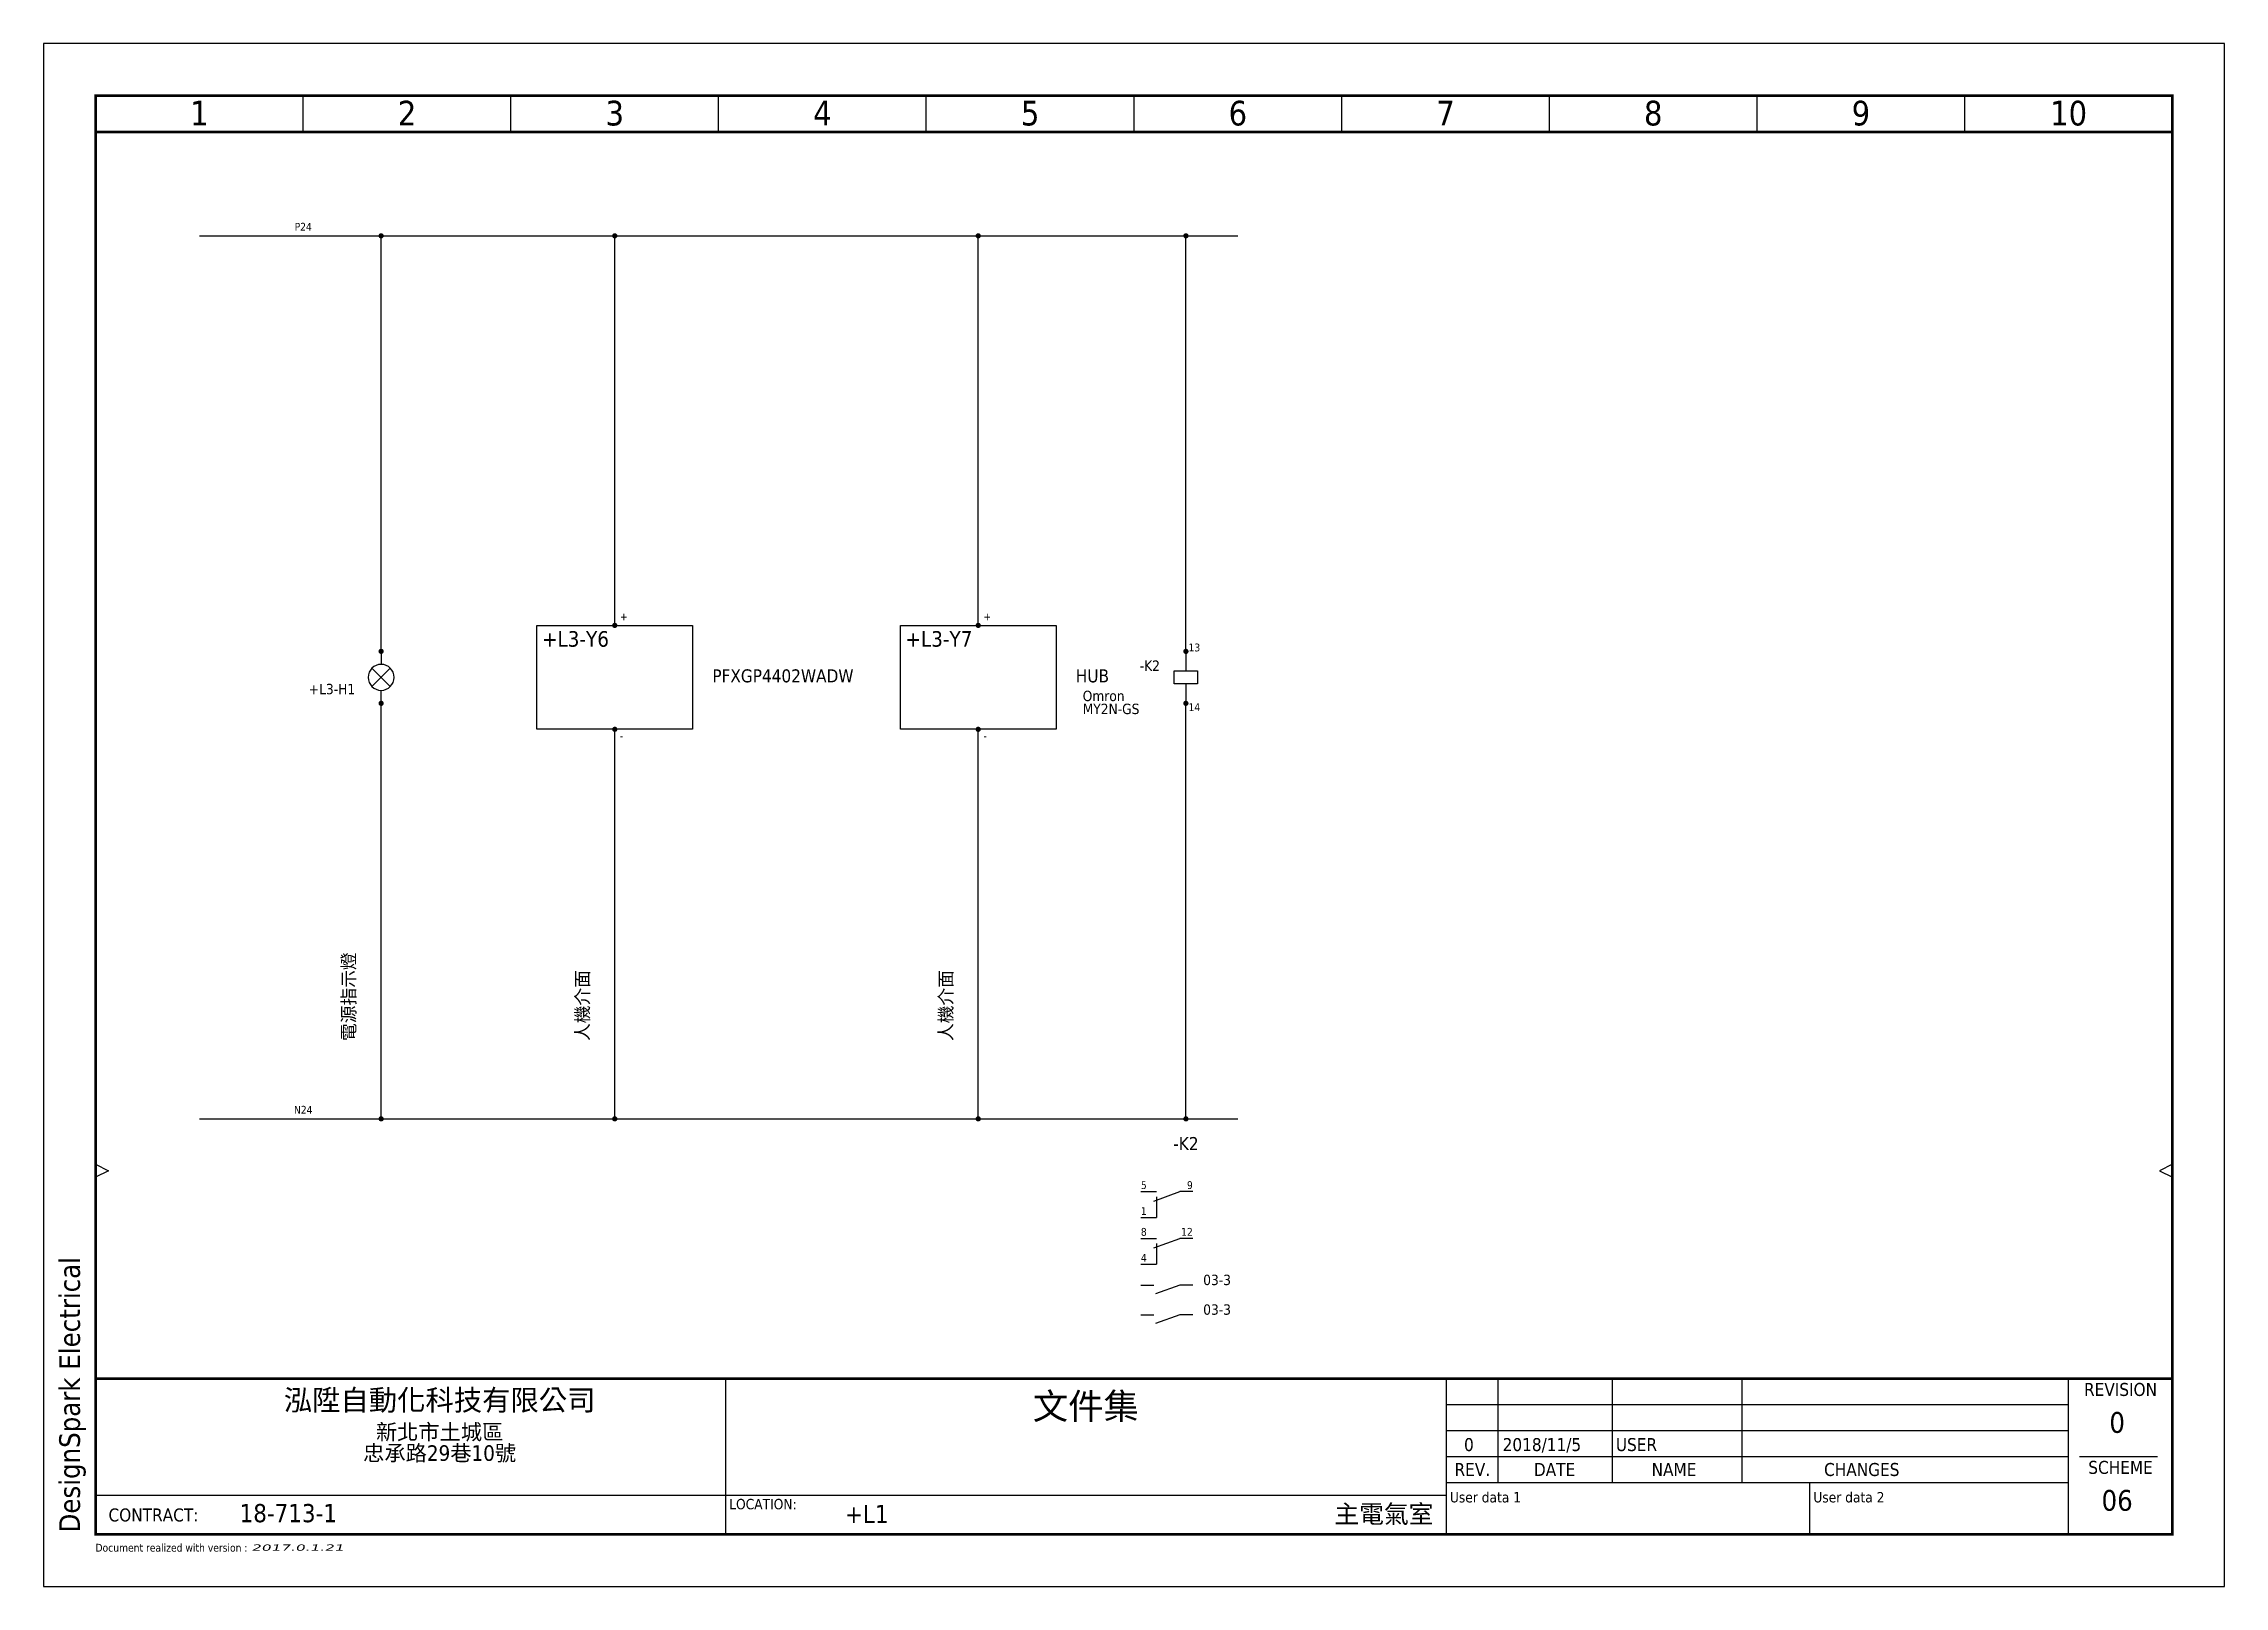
# Model space of a CAD drawing. Header units: millimetres. Extents: x 0 to 420, y 0 to 297.
import ezdxf
from ezdxf.enums import TextEntityAlignment as Align
from ezdxf.lldxf.tags import DXFTag

# ---------------------------------------------------------------- set-up
doc = ezdxf.new("R2010")
doc.units = ezdxf.units.MM
doc.header["$LTSCALE"] = 10
doc.linetypes.add('CONTINU', pattern=[0])
doc.layers.add('DoNotPrint', color=7, linetype='Continuous', plot=False)
doc.layers.add('TITLEBLOCK', color=7, linetype='Continuous')
doc.styles.add('TAHOMA_STANDARD', font='')
doc.styles.add('tr_blackboxpt', font='', dxfattribs={"height": 1.5})
doc.styles.add('tr_line_equip', font='', dxfattribs={"height": 1.5})
doc.styles.add('tr_xref_arraybomterminal', font='', dxfattribs={"height": 1.5})
doc.styles.add('tr_xref_arraysymbol', font='', dxfattribs={"height": 2})
doc.styles.add('tr_xref_arraytagcomponent', font='', dxfattribs={"height": 2.5})
doc.styles.get('TAHOMA_STANDARD').set_extended_font_data('Tahoma')
doc.styles.get('tr_blackboxpt').set_extended_font_data('Tahoma')
doc.styles.get('tr_line_equip').set_extended_font_data('Tahoma')
doc.styles.get('tr_xref_arraybomterminal').set_extended_font_data('Tahoma')
doc.styles.get('tr_xref_arraysymbol').set_extended_font_data('Tahoma')
doc.styles.get('tr_xref_arraytagcomponent').set_extended_font_data('Tahoma')
tags = doc.linetypes.add('INTERROMPU', pattern=[0.75, 0.5, -0.25]).pattern_tags.tags
tags[6:7] = [DXFTag(74, 4), DXFTag(75, 0), DXFTag(340, '0'), DXFTag(46, 0.0), DXFTag(50, 0.0), DXFTag(44, 0.0), DXFTag(45, 0.0)]
tags[4:5] = [DXFTag(74, 4), DXFTag(75, 0), DXFTag(340, '0'), DXFTag(46, 0.0), DXFTag(50, 0.0), DXFTag(44, 0.0), DXFTag(45, 0.0)]

# ---------------------------------------------------------------- blocks, each defined once
blk = doc.blocks.new('TR-EL087')
at = {"color": 0, "linetype": 'CONTINU'}
for p, q in [((0, 0), (0, -2.5)), ((0, -10), (0, -7.5))]:
    blk.add_line(p, q, dxfattribs=at)
at = {"linetype": 'CONTINU'}
for p, q in [((-1.77, -3.23), (1.77, -6.77)), ((-1.77, -6.77), (1.77, -3.23))]:
    blk.add_line(p, q, dxfattribs=at)
blk.add_circle((0, -5), 2.5, dxfattribs=at)
at = {"style": 'TAHOMA_STANDARD'}
blk.add_attdef('#P_TAG_0', (0.5, 0), '', height=1.5, dxfattribs=at)
at = {"linetype": 'CONTINU', "style": 'TAHOMA_STANDARD'}
blk.add_attdef('#TAG', text='', height=2, dxfattribs=at).set_placement((-5, -3.75), align=Align.RIGHT)
at = {"style": 'TAHOMA_STANDARD'}
for tag, p in [('#TD_2', (-4.96, -6.27)), ('#TD_4', (-4.96, -8.99)), ('#COM_TX_0', (-4.96, -11.65)), ('#COM_TX_1', (-4.96, -14.43))]:
    blk.add_attdef(tag, text='', height=2, dxfattribs=at).set_placement(p, align=Align.RIGHT)
blk.add_attdef('#P_TAG_1', text='', height=1.5, dxfattribs=at).set_placement((0.5, -10), align=Align.TOP_LEFT)
blk = doc.blocks.new('EW_BB_BlackBox_2')
at = {"lineweight": 20, "style": 'TAHOMA_STANDARD'}
for tag, height, p in [('#TAG', 3, (1, -5)), ('#REF_DES_2', 2, (1, -10))]:
    blk.add_attdef(tag, text='', height=height, dxfattribs=at).set_placement(p, align=Align.BOTTOM_LEFT)
at = {"style": 'TAHOMA_STANDARD'}
blk.add_attdef('#REF_DES_1', (1, -7), '', height=2, dxfattribs=at)
blk = doc.blocks.new('TR_FDP_BASEA3CA_EN')
at = {"color": 7}
for p, q in [((50, 280), (50, 287)), ((90, 280), (90, 287)), ((130, 280), (130, 287)), ((170, 280), (170, 287)), ((210, 280), (210, 287)), ((250, 280), (250, 287)), ((290, 280), (290, 287)), ((330, 280), (330, 287)), ((370, 280), (370, 287)), ((10, 81.25), (12.5, 80)), ((12.5, 80), (10, 78.75)), ((410, 81.25), (407.5, 80)), ((407.5, 80), (410, 78.75)), ((131.41, 10), (131.41, 40)), ((270.16, 10), (270.16, 40)), ((280.16, 20), (280.16, 40)), ((302.16, 20), (302.16, 40)), ((327.16, 20), (327.16, 40)), ((390, 10), (390, 40)), ((270.16, 35), (390, 35)), ((270.16, 30), (390, 30)), ((270.16, 25), (390, 25)), ((392.11, 25), (407.11, 25)), ((270.16, 17.5), (10, 17.5)), ((270.16, 20), (390, 20)), ((340.08, 20), (340.08, 10))]:
    blk.add_line(p, q, dxfattribs=at)
at = {"color": 7, "const_width": 0.5}
blk.add_lwpolyline([(10, 287), (410, 287), (410, 10), (10, 10)], close=True, dxfattribs=at)
for points in [[(10, 280), (410, 280)], [(10, 40), (410, 40)]]:
    blk.add_lwpolyline(points, dxfattribs=at)
at = {"layer": 'DoNotPrint', "color": 7}
for p, q in [((420, 297), (0, 297)), ((0, 297), (0, 0)), ((420, 0), (420, 297)), ((0, 0), (420, 0))]:
    blk.add_line(p, q, dxfattribs=at)
at = {"color": 7, "style": 'TAHOMA_STANDARD'}
for s, p in [('REVISION', (400, 37.91)), ('CHANGES', (350.16, 22.5)), ('SCHEME', (400, 22.91))]:
    blk.add_text(s, height=2.5, dxfattribs=at).set_placement(p, align=Align.MIDDLE_CENTER)
for s, p in [('REV.', (275.16, 22.5)), ('DATE', (291, 22.5)), ('NAME', (314, 22.5))]:
    blk.add_text(s, height=2.5, dxfattribs=at).set_placement(p, align=Align.MIDDLE)
for s, height, p in [('LOCATION:', 2, (132.04, 15.84)), ('CONTRACT:', 2.5, (12.5, 13.75)), ('Document realized with version :', 1.5, (9.99, 7.44))]:
    blk.add_text(s, height=height, dxfattribs=at).set_placement(p, align=Align.MIDDLE_LEFT)
for tag, height, p in [('#COL', 4.75, (30, 281.25)), ('#COL', 4.75, (70, 281.25)), ('#COL', 4.75, (110, 281.25)), ('#COL', 4.75, (150, 281.25)), ('#COL', 4.75, (190, 281.25)), ('#COL', 4.75, (230, 281.25)), ('#COL', 4.75, (270, 281.25)), ('#COL', 4.75, (310, 281.25)), ('#COL', 4.75, (350, 281.25)), ('#COL', 4.75, (390, 281.25)), ('#PROJECT_DWG_OFFICE', 4, (76.27, 33.86)), ('#BUNDLE_TZ_0_L1', 5, (200.73, 32.17)), ('#PROJECT_DWG_OFFICE_ADDRESS_1', 3, (76.27, 28.22)), ('#PROJECT_DWG_OFFICE_ADDRESS_2', 3, (76.27, 24.16)), ('#FOLIO_TZ_1_L1', 4, (200.8, 24.51)), ('#PROJECT_DWG_OFFICE_ADDRESS_3', 3, (76.27, 19.93)), ('#FOLIO_TZ_2_L1', 4, (200.74, 18.8))]:
    blk.add_attdef(tag, text='', height=height, dxfattribs=at).set_placement(p, align=Align.CENTER)
blk.add_attdef('#APP_NAME', text='', height=4, rotation=90, dxfattribs=at).set_placement((5, 10.37), align=Align.MIDDLE_LEFT)
for tag, height, p in [('#REV_NO_-0', 2.5, (274.5, 37.3)), ('#REV_NO_-1', 2.5, (274.5, 32.4)), ('#REV_NO', 4, (399.35, 31.56)), ('#REV_NO_-2', 2.5, (274.5, 27.3)), ('#FOLIO_TAG', 4, (399.35, 16.56))]:
    blk.add_attdef(tag, text='', height=height, dxfattribs=at).set_placement(p, align=Align.MIDDLE_CENTER)
for tag, height, p in [('#REV_CREATED_ON_-0', 2.5, (281, 37.2)), ('#REV_CREATED_BY_-0', 2.5, (302.7, 37.3)), ('#REV_NO_-0_TZ_0_L1', 2.5, (327.9, 37.3)), ('#REV_CREATED_BY_-1', 2.5, (302.7, 32.4)), ('#REV_CREATED_ON_-1', 2.5, (281, 32.1)), ('#REV_NO_-1_TZ_0_L1', 2.5, (327.9, 32.1)), ('#REV_CREATED_ON_-2', 2.5, (281, 27.3)), ('#REV_CREATED_BY_-2', 2.5, (302.8, 27.3)), ('#REV_NO_-2_TZ_0_L1', 2.5, (327.9, 27.5)), ('#FOLIO_LOC_TAG', 3.5, (154.33, 13.94))]:
    blk.add_attdef(tag, text='', height=height, dxfattribs=at).set_placement(p, align=Align.MIDDLE_LEFT)
for tag, p, height in [('##BUNDLE_TX_0_EN', (270.84, 16.16), 2), ('##BUNDLE_TX_1_EN', (340.84, 16.16), 2), ('#BUNDLE_TX_0', (271.84, 12.16), 2.5), ('#BUNDLE_TX_1', (342.1, 12.16), 2.5)]:
    blk.add_attdef(tag, p, '', height=height, dxfattribs=at)
blk.add_attdef('#PROJECT_CONTRACT_NUM', text='', height=3.5, dxfattribs=at).set_placement((37.75, 11.3), align=Align.BOTTOM_LEFT)
blk.add_attdef('#FOLIO_LOC_TZ_0_L1', text='', height=3.5, dxfattribs=at).set_placement((267.68, 13.94), align=Align.MIDDLE_RIGHT)
at = {"color": 7, "style": 'TAHOMA_STANDARD', "oblique": 15, "width": 2.071003}
blk.add_attdef('#ELVER', text='', height=1.21, dxfattribs=at).set_placement((40, 7.46), align=Align.MIDDLE_LEFT)
blk = doc.blocks.new('TR-EL053')
at = {"color": 0, "linetype": 'CONTINU'}
for p, q in [((0, 0), (0, -3.75)), ((0, -6.25), (0, -10))]:
    blk.add_line(p, q, dxfattribs=at)
at = {"linetype": 'CONTINU'}
for p, q in [((-2.25, -3.75), (2.25, -3.75)), ((-2.25, -6.25), (-2.25, -3.75)), ((2.25, -3.75), (2.25, -6.25)), ((2.25, -6.25), (-2.25, -6.25))]:
    blk.add_line(p, q, dxfattribs=at)
at = {"style": 'TAHOMA_STANDARD'}
blk.add_attdef('#LOC_TAG', text='', height=2, dxfattribs=at).set_placement((-5, -0.74), align=Align.RIGHT)
for tag, p, height in [('#P_TAG_0', (0.5, 0), 1.5), ('#REF_DES_1', (-19.88, -9.57), 2), ('#REF_DES_2', (-19.88, -12.07), 2)]:
    blk.add_attdef(tag, p, '', height=height, dxfattribs=at)
at = {"linetype": 'CONTINU', "style": 'TAHOMA_STANDARD'}
for tag, p in [('#TAG', (-5, -3.75)), ('#CROSS_REF', (-5, -6.75))]:
    blk.add_attdef(tag, text='', height=2, dxfattribs=at).set_placement(p, align=Align.RIGHT)
at = {"style": 'TAHOMA_STANDARD'}
blk.add_attdef('#P_TAG_1', text='', height=1.5, dxfattribs=at).set_placement((0.5, -10), align=Align.TOP_LEFT)
blk = doc.blocks.new('TR-CT001')
at = {"color": 0}
for p, q in [((-5, 0), (-5, -3)), ((0, 0), (0, -3)), ((-1, -3), (-5, -3)), ((-1.82, -2.5), (0, -7.5)), ((0, -10), (0, -7.5))]:
    blk.add_line(p, q, dxfattribs=at)
at = {"style": 'TAHOMA_STANDARD'}
for tag, p in [('#P_TAG_2', (-4.5, 0)), ('#P_TAG_0', (0.5, 0))]:
    blk.add_attdef(tag, p, '', height=1.5, dxfattribs=at)
at = {"color": 92, "style": 'tr_xref_arraybomterminal'}
for tag, p in [('#Pt2', (-4.5, 0)), ('#Pt0', (0.5, 0))]:
    blk.add_attdef(tag, p, '', height=1.5, dxfattribs=at)
at = {"style": 'TAHOMA_STANDARD'}
for tag, p in [('#TAG', (-6, -3.75)), ('#CROSS_REF', (-6, -6.5)), ('#COM_TX_0', (-6, -9.42)), ('#COM_TX_1', (-6, -12.17))]:
    blk.add_attdef(tag, text='', height=2, dxfattribs=at).set_placement(p, align=Align.RIGHT)
at = {"color": 92, "style": 'tr_xref_arraybomterminal'}
blk.add_attdef('#Pt1', text='', height=1.5, dxfattribs=at).set_placement((0.5, -10), align=Align.RIGHT)
at = {"color": 1, "style": 'tr_xref_arraysymbol'}
blk.add_attdef('#REF', (0, -12), '', height=2, dxfattribs=at)
at = {"style": 'TAHOMA_STANDARD'}
blk.add_attdef('#P_TAG_1', text='', height=1.5, dxfattribs=at).set_placement((0.5, -10), align=Align.TOP_LEFT)
blk = doc.blocks.new('TR-EL057')
at = {"color": 0, "linetype": 'CONTINU'}
for p, q in [((0, 0), (0, -2.5)), ((0, -7.5), (-1.71, -2.8)), ((0, -10), (0, -7.5))]:
    blk.add_line(p, q, dxfattribs=at)
at = {"style": 'TAHOMA_STANDARD'}
blk.add_attdef('#P_TAG_0', (0.5, 0), '', height=1.5, dxfattribs=at)
at = {"color": 92, "style": 'tr_xref_arraybomterminal'}
blk.add_attdef('#Pt0', (0.5, 0), '', height=1.5, dxfattribs=at)
at = {"linetype": 'CONTINU', "style": 'TAHOMA_STANDARD'}
for tag, p in [('#TAG', (-5, -3.75)), ('#CROSS_REF', (-5, -6.75)), ('#COM_TX_0', (-4.96, -9.54)), ('#COM_TX_1', (-4.96, -12.54))]:
    blk.add_attdef(tag, text='', height=2, dxfattribs=at).set_placement(p, align=Align.RIGHT)
at = {"color": 92, "style": 'tr_xref_arraybomterminal'}
blk.add_attdef('#Pt1', text='', height=1.5, dxfattribs=at).set_placement((0.5, -10), align=Align.RIGHT)
at = {"color": 1, "style": 'tr_xref_arraysymbol'}
blk.add_attdef('#REF', (0, -12), '', height=2, dxfattribs=at)
at = {"style": 'TAHOMA_STANDARD'}
blk.add_attdef('#P_TAG_1', text='', height=1.5, dxfattribs=at).set_placement((0.5, -10), align=Align.TOP_LEFT)
blk = doc.blocks.new('*U18', base_point=(8.675, 4))
at = {"color": 150}
ref = blk.add_blockref('TR-CT001', (0, 0), dxfattribs=dict(at, rotation=90))
ref.add_attrib('#Pt0', '5', (0, 0.5), dxfattribs={"color": 92, "height": 1.5, "style": 'tr_xref_arraybomterminal'})
ref.add_attrib('#Pt1', '9', dxfattribs={"color": 92, "height": 1.5, "style": 'tr_xref_arraybomterminal'}).set_placement((10, 0.5), align=Align.RIGHT)
ref.add_attrib('#Pt2', '1', (0, -4.5), dxfattribs={"color": 92, "height": 1.5, "style": 'tr_xref_arraybomterminal'})
ref = blk.add_blockref('TR-CT001', (0, -9), dxfattribs=dict(at, rotation=90))
ref.add_attrib('#Pt0', '8', (0, -8.5), dxfattribs={"color": 92, "height": 1.5, "style": 'tr_xref_arraybomterminal'})
ref.add_attrib('#Pt1', '12', dxfattribs={"color": 92, "height": 1.5, "style": 'tr_xref_arraybomterminal'}).set_placement((10, -8.5), align=Align.RIGHT)
ref.add_attrib('#Pt2', '4', (0, -13.5), dxfattribs={"color": 92, "height": 1.5, "style": 'tr_xref_arraybomterminal'})
at = {"color": 10}
ref = blk.add_blockref('TR-EL057', (0, -18), dxfattribs=dict(at, rotation=90))
ref.add_attrib('#REF', '03-3', (12, -18), dxfattribs={"color": 1, "height": 2, "style": 'tr_xref_arraysymbol'})
ref = blk.add_blockref('TR-EL057', (0, -23.710101), dxfattribs=dict(at, rotation=90))
ref.add_attrib('#REF', '03-3', (12, -23.710101), dxfattribs={"color": 1, "height": 2, "style": 'tr_xref_arraysymbol'})
at = {"color": 5, "style": 'tr_xref_arraytagcomponent'}
blk.add_text('-K2', height=2.5, dxfattribs=at).set_placement((8.675, 8), align=Align.CENTER)

msp = doc.modelspace()

# ---------------------------------------------------------------- linework, layer by layer
at = {"color": 221}
for points in [[(65.28, 260, 0.45, 0.45, 1), (64.72, 260, 0.45, 0.45, 1)], [(110.28, 260, 0.45, 0.45, 1), (109.72, 260, 0.45, 0.45, 1)], [(180.28, 260, 0.45, 0.45, 1), (179.72, 260, 0.45, 0.45, 1)], [(220.28, 260, 0.45, 0.45, 1), (219.72, 260, 0.45, 0.45, 1)], [(65.28, 90, 0.45, 0.45, 1), (64.72, 90, 0.45, 0.45, 1)], [(110.28, 90, 0.45, 0.45, 1), (109.72, 90, 0.45, 0.45, 1)], [(180.28, 90, 0.45, 0.45, 1), (179.72, 90, 0.45, 0.45, 1)], [(220.28, 90, 0.45, 0.45, 1), (219.72, 90, 0.45, 0.45, 1)]]:
    msp.add_lwpolyline(points, format="xyseb", close=True, dxfattribs=at)
at = {"color": 231, "linetype": 'Continuous'}
for points in [[(30, 260), (65, 260)], [(65, 180), (65, 260)], [(65, 260), (110, 260)], [(110, 260), (180, 260)], [(110, 185), (110, 260)], [(180, 185), (180, 260)], [(180, 260), (220, 260)], [(220, 180), (220, 260)], [(220, 260), (230, 260)], [(65, 90), (65, 170)], [(220, 90), (220, 170)], [(110, 90), (110, 165)], [(180, 90), (180, 165)], [(30, 90), (65, 90)], [(65, 90), (110, 90)], [(110, 90), (180, 90)], [(180, 90), (220, 90)], [(220, 90), (230, 90)]]:
    msp.add_lwpolyline(points, dxfattribs=at)
at = {"linetype": 'INTERROMPU'}
for points in [[(95, 185), (125, 185), (125, 165), (95, 165)], [(165, 185), (195, 185), (195, 165), (165, 165)]]:
    msp.add_lwpolyline(points, close=True, dxfattribs=at)
at = {"color": 12}
for points in [[(110.28, 185, 0.45, 0.45, 1), (109.72, 185, 0.45, 0.45, 1)], [(180.28, 185, 0.45, 0.45, 1), (179.72, 185, 0.45, 0.45, 1)], [(65.28, 180, 0.45, 0.45, 1), (64.72, 180, 0.45, 0.45, 1)], [(220.28, 180, 0.45, 0.45, 1), (219.72, 180, 0.45, 0.45, 1)], [(65.28, 170, 0.45, 0.45, 1), (64.72, 170, 0.45, 0.45, 1)], [(220.28, 170, 0.45, 0.45, 1), (219.72, 170, 0.45, 0.45, 1)], [(110.28, 165, 0.45, 0.45, 1), (109.72, 165, 0.45, 0.45, 1)], [(180.28, 165, 0.45, 0.45, 1), (179.72, 165, 0.45, 0.45, 1)]]:
    msp.add_lwpolyline(points, format="xyseb", close=True, dxfattribs=at)

# ---------------------------------------------------------------- block references
for name, p, values in [('EW_BB_BlackBox_2', (95, 185), {'#TAG': '+L3-Y6'}), ('EW_BB_BlackBox_2', (165, 185), {'#TAG': '+L3-Y7'}), ('TR-EL053', (220, 180), {'#TAG': '-K2', '#P_TAG_0': '13', '#P_TAG_1': '14', '#REF_DES_1': 'Omron', '#REF_DES_2': 'MY2N-GS'})]:
    msp.add_blockref(name, p).add_auto_attribs(values)
at = {"extrusion": (0, 0, -1)}
ref = msp.add_blockref('TR-EL087', (-65, 170), dxfattribs=dict(at, rotation=180))
ref.add_attrib('#TAG', '+L3-H1', dxfattribs={"linetype": 'CONTINU', "height": 2, "style": 'TAHOMA_STANDARD'}).set_placement((60, 171.75), align=Align.RIGHT)
msp.add_blockref('*U18', (220, 80))
at = {"layer": 'TITLEBLOCK'}
ref = msp.add_blockref('TR_FDP_BASEA3CA_EN', (0, 0), dxfattribs=at)
ref.add_attrib('#COL', '1', dxfattribs={"layer": '0', "color": 7, "height": 4.75, "style": 'TAHOMA_STANDARD'}).set_placement((30, 281.25), align=Align.CENTER)
ref.add_attrib('#COL', '2', dxfattribs={"layer": '0', "color": 7, "height": 4.75, "style": 'TAHOMA_STANDARD'}).set_placement((70, 281.25), align=Align.CENTER)
ref.add_attrib('#COL', '3', dxfattribs={"layer": '0', "color": 7, "height": 4.75, "style": 'TAHOMA_STANDARD'}).set_placement((110, 281.25), align=Align.CENTER)
ref.add_attrib('#COL', '4', dxfattribs={"layer": '0', "color": 7, "height": 4.75, "style": 'TAHOMA_STANDARD'}).set_placement((150, 281.25), align=Align.CENTER)
ref.add_attrib('#COL', '5', dxfattribs={"layer": '0', "color": 7, "height": 4.75, "style": 'TAHOMA_STANDARD'}).set_placement((190, 281.25), align=Align.CENTER)
ref.add_attrib('#COL', '6', dxfattribs={"layer": '0', "color": 7, "height": 4.75, "style": 'TAHOMA_STANDARD'}).set_placement((230, 281.25), align=Align.CENTER)
ref.add_attrib('#COL', '7', dxfattribs={"layer": '0', "color": 7, "height": 4.75, "style": 'TAHOMA_STANDARD'}).set_placement((270, 281.25), align=Align.CENTER)
ref.add_attrib('#COL', '8', dxfattribs={"layer": '0', "color": 7, "height": 4.75, "style": 'TAHOMA_STANDARD'}).set_placement((310, 281.25), align=Align.CENTER)
ref.add_attrib('#COL', '9', dxfattribs={"layer": '0', "color": 7, "height": 4.75, "style": 'TAHOMA_STANDARD'}).set_placement((350, 281.25), align=Align.CENTER)
ref.add_attrib('#COL', '10', dxfattribs={"layer": '0', "color": 7, "height": 4.75, "style": 'TAHOMA_STANDARD'}).set_placement((390, 281.25), align=Align.CENTER)
ref.add_attrib('#FOLIO_TAG', '06', dxfattribs={"layer": '0', "color": 7, "height": 4, "style": 'TAHOMA_STANDARD'}).set_placement((399.35, 16.56), align=Align.MIDDLE_CENTER)
ref.add_attrib('#FOLIO_LOC_TAG', '+L1', dxfattribs={"layer": '0', "color": 7, "height": 3.5, "style": 'TAHOMA_STANDARD'}).set_placement((154.33, 13.94), align=Align.MIDDLE_LEFT)
ref.add_attrib('#FOLIO_LOC_TZ_0_L1', '主電氣室', dxfattribs={"layer": '0', "color": 7, "height": 3.5, "style": 'TAHOMA_STANDARD'}).set_placement((267.68, 13.94), align=Align.MIDDLE_RIGHT)
ref.add_attrib('#BUNDLE_TZ_0_L1', '文件集', dxfattribs={"layer": '0', "color": 7, "height": 5, "style": 'TAHOMA_STANDARD'}).set_placement((200.73, 32.17), align=Align.CENTER)
ref.add_attrib('#PROJECT_CONTRACT_NUM', '18-713-1', dxfattribs={"layer": '0', "color": 7, "height": 3.5, "style": 'TAHOMA_STANDARD'}).set_placement((37.75, 11.3), align=Align.BOTTOM_LEFT)
ref.add_attrib('#REV_NO', '0', dxfattribs={"layer": '0', "color": 7, "height": 4, "style": 'TAHOMA_STANDARD'}).set_placement((399.35, 31.56), align=Align.MIDDLE_CENTER)
ref.add_attrib('#ELVER', '2017.0.1.21', dxfattribs={"layer": '0', "color": 7, "height": 1.2071, "style": 'TAHOMA_STANDARD', "oblique": 15, "width": 2.071003}).set_placement((40, 7.46), align=Align.MIDDLE_LEFT)
ref.add_attrib('#PROJECT_DWG_OFFICE', '泓陞自動化科技有限公司', dxfattribs={"layer": '0', "color": 7, "height": 4, "style": 'TAHOMA_STANDARD'}).set_placement((76.27, 33.86), align=Align.CENTER)
ref.add_attrib('#PROJECT_DWG_OFFICE_ADDRESS_1', '新北市土城區', dxfattribs={"layer": '0', "color": 7, "height": 3, "style": 'TAHOMA_STANDARD'}).set_placement((76.27, 28.22), align=Align.CENTER)
ref.add_attrib('#PROJECT_DWG_OFFICE_ADDRESS_2', '忠承路29巷10號', dxfattribs={"layer": '0', "color": 7, "height": 3, "style": 'TAHOMA_STANDARD'}).set_placement((76.27, 24.16), align=Align.CENTER)
ref.add_attrib('##BUNDLE_TX_0_EN', 'User data 1', (270.84, 16.16), dxfattribs={"layer": '0', "color": 7, "height": 2, "style": 'TAHOMA_STANDARD'})
ref.add_attrib('##BUNDLE_TX_1_EN', 'User data 2', (340.84, 16.16), dxfattribs={"layer": '0', "color": 7, "height": 2, "style": 'TAHOMA_STANDARD'})
ref.add_attrib('#REV_NO_-2', '0', dxfattribs={"layer": '0', "color": 7, "height": 2.5, "style": 'TAHOMA_STANDARD'}).set_placement((274.5, 27.3), align=Align.MIDDLE_CENTER)
ref.add_attrib('#REV_CREATED_ON_-2', '2018/11/5', dxfattribs={"layer": '0', "color": 7, "height": 2.5, "style": 'TAHOMA_STANDARD'}).set_placement((281, 27.3), align=Align.MIDDLE_LEFT)
ref.add_attrib('#REV_CREATED_BY_-2', 'USER', dxfattribs={"layer": '0', "color": 7, "height": 2.5, "style": 'TAHOMA_STANDARD'}).set_placement((302.8, 27.3), align=Align.MIDDLE_LEFT)
ref.add_attrib('#APP_NAME', 'DesignSpark Electrical', dxfattribs={"layer": '0', "color": 7, "height": 4, "rotation": 90, "style": 'TAHOMA_STANDARD'}).set_placement((5, 10.37), align=Align.MIDDLE_LEFT)

# ---------------------------------------------------------------- texts
at = {"color": 7, "style": 'tr_line_equip'}
for s, p in [('P24', (50, 261)), ('N24', (50, 91))]:
    msp.add_text(s, height=1.5, dxfattribs=at).set_placement(p, align=Align.CENTER)
at = {"style": 'tr_blackboxpt'}
for p in [(111, 185.5), (181, 185.5), (181, 185.5)]:
    msp.add_text('+', height=1.5, dxfattribs=at).set_placement(p, align=Align.BOTTOM_LEFT)
at = {"style": 'TAHOMA_STANDARD'}
for s, p in [('PFXGP4402WADW', (128.79, 174.04)), ('HUB', (198.79, 174.04))]:
    msp.add_text(s, height=2.5, dxfattribs=at).set_placement(p)
at = {"style": 'tr_blackboxpt'}
for p in [(111, 164.5), (181, 164.5)]:
    msp.add_text('-', height=1.5, dxfattribs=at).set_placement(p, align=Align.TOP_LEFT)
at = {"style": 'TAHOMA_STANDARD'}
for s, p in [('電源指示燈', (60, 105)), ('人機介面', (105, 105)), ('人機介面', (175, 105))]:
    msp.add_text(s, height=2.5, rotation=90, dxfattribs=at).set_placement(p)

doc.saveas('drawing.dxf')
